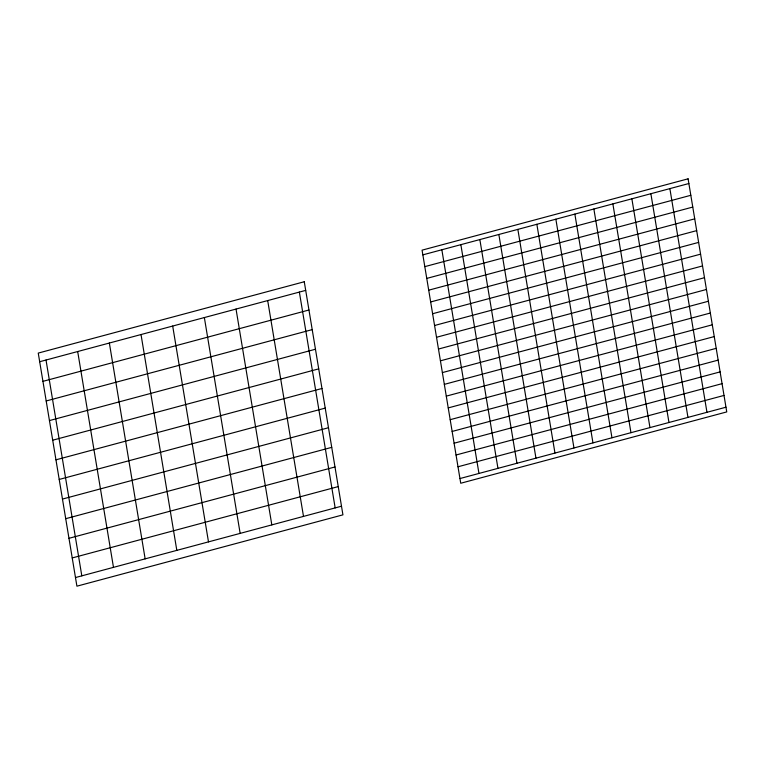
<?xml version="1.0" encoding="UTF-8"?>
<svg xmlns="http://www.w3.org/2000/svg" width="765" height="765" viewBox="0 0 765 765"><rect width="100%" height="100%" fill="white"/><g stroke="black" fill="none" stroke-linecap="round" stroke-linejoin="round"><path stroke-width="1.15" d="M422.854 254.86L688.873 183.523M39.684 361.721L305.694 290.384M424.805 266.641L690.824 195.295M42.936 381.343L308.955 309.997M426.755 278.412L692.774 207.066M428.716 290.184L694.725 218.847M46.187 400.965L312.206 329.619M430.666 301.955L696.685 230.619M432.617 313.726L698.636 242.39M49.448 420.578L315.457 349.242M434.568 325.498L700.587 254.162M52.699 440.2L318.718 368.864M436.519 337.269L702.538 265.933M438.479 349.041L704.489 277.705M55.95 459.822L321.969 388.486M440.43 360.822L706.439 289.476M442.38 372.593L708.4 301.247M59.211 479.445L325.221 408.108M444.331 384.365L710.35 313.028M62.462 499.067L328.481 427.731M446.282 396.136L712.301 324.8M448.242 407.908L714.252 336.571M65.713 518.689L331.733 447.353M450.193 419.679L716.203 348.343M452.144 431.45L718.163 360.114M68.974 538.311L334.984 466.966M454.094 443.222L720.114 371.886M72.226 557.934L338.245 486.588M456.045 455.003L722.064 383.657M457.996 466.774L724.015 395.428M75.477 577.546L341.496 506.21M459.956 478.546L725.966 407.209M669.872 188.62L706.965 412.297M650.872 193.717L687.965 417.394M631.871 198.814L668.964 422.49M612.87 203.911L649.963 427.587M593.87 209.008L630.962 432.684M574.859 214.095L611.962 437.781M555.859 219.192L592.961 442.878M536.858 224.288L573.96 447.974M517.857 229.385L554.96 453.062M498.856 234.482L535.959 458.159M479.856 239.579L516.958 463.255M460.855 244.676L497.958 468.352M441.854 249.773L478.957 473.449M299.364 292.077L335.166 507.912M267.693 300.569L303.495 516.404M236.031 309.06L271.824 524.895M204.36 317.561L240.153 533.387M172.689 326.053L208.491 541.878M141.018 334.544L176.82 550.37M109.357 343.036L145.149 558.871M77.686 351.527L113.478 567.362M46.015 360.019L81.817 575.854M304.269 281.75L38.25 353.086L76.911 586.181L342.93 514.845L304.269 281.75M688.089 178.819L422.07 250.155L460.731 483.251L726.75 411.914L688.089 178.819"/></g></svg>
